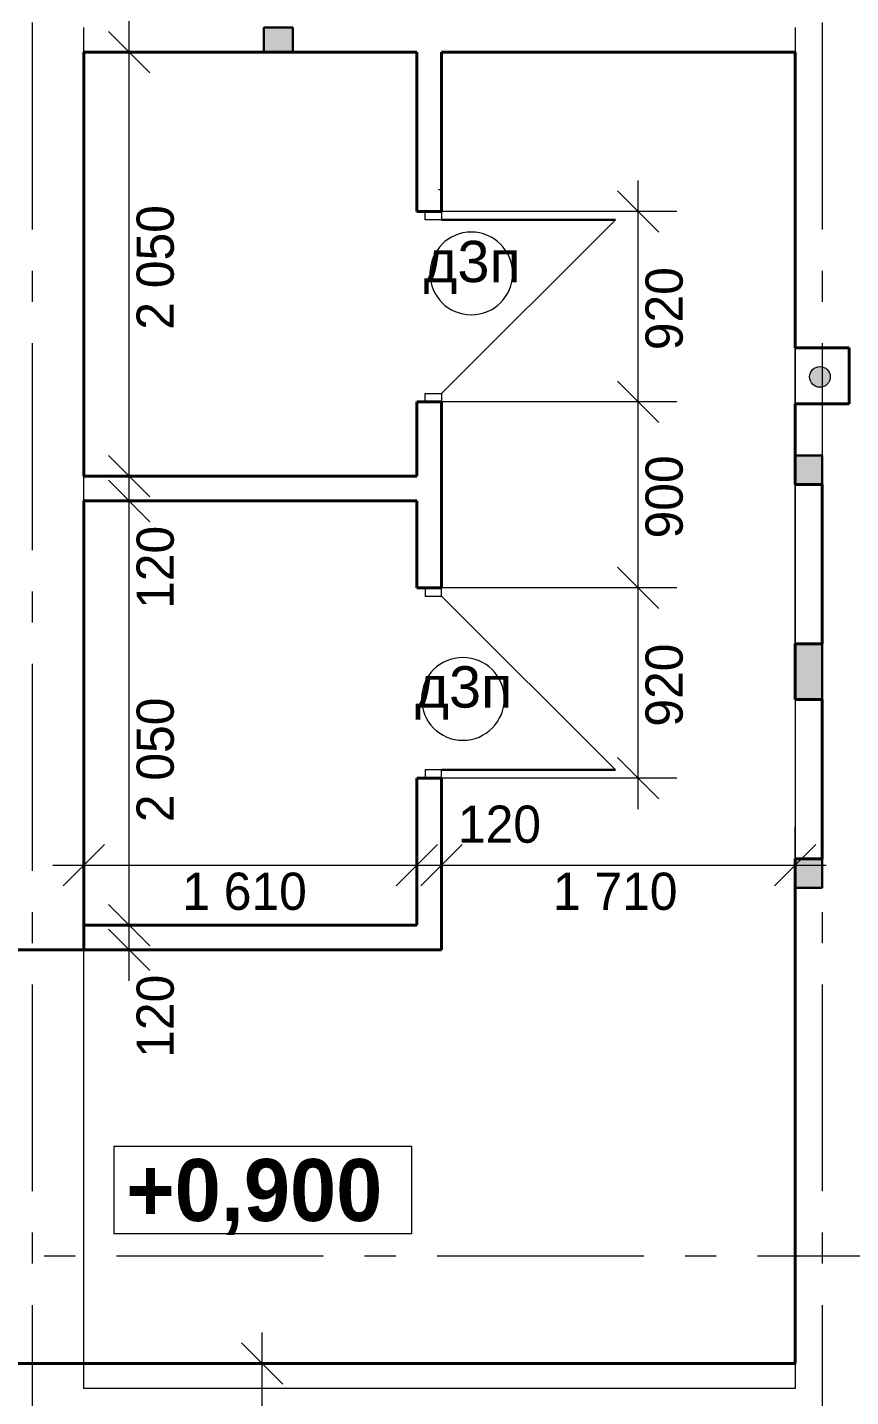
# Model space of a CAD drawing. Extents: x 299995 to 392849, y -57101 to -11292.
# Drawn here: x 370595 to 374576, y -35987 to -29367 of the extents above; entities that cross this region are included whole.
import ezdxf

# ---------------------------------------------------------------- set-up
doc = ezdxf.new("R2010")
doc.units = 0
doc.header["$MEASUREMENT"] = 0
doc.linetypes.add('Крупный пунктир', pattern=[9375, 0, -9375])
doc.linetypes.add('Штрихштриховая', pattern=[1550, 1000, -200, 150, -200])
for name, color, linetype, lineweight in [('0_Ном_пера__19', 255, 'Continuous', 0), ('0_Ном_пера__41', 7, 'Continuous', 30), ('Интерьер- Перегородка_Ном_пера__12', 15, 'Continuous', 18), ('Интерьер- Перегородка_Ном_пера__61', 7, 'Continuous', 40), ('Колонны_Ном_пера__19', 255, 'Continuous', 0), ('Колонны_Ном_пера__20', 1, 'Continuous', 25), ('Колонны_Ном_пера__21', 7, 'Continuous', 20), ('Колонны_Ном_пера__41', 7, 'Continuous', 30), ('Линии разрезов_Ном_пера__1', 7, 'Continuous', 13), ('перегородки_Ном_пера__1', 7, 'Continuous', 13), ('перегородки_Ном_пера__21', 7, 'Continuous', 20), ('перегородки_Ном_пера__41', 7, 'Continuous', 30), ('перегородки_Ном_пера__61', 7, 'Continuous', 40)]:
    doc.layers.add(name, color=color, linetype=linetype, lineweight=lineweight)
for name, color, linetype, lineweight, true_color in [('0_Ном_пера__98', 7, 'Continuous', 13, 0x001f3e), ('перегородки_Ном_пера__3', 7, 'Continuous', 18, 0xdd5800), ('Перекрытия_Ном_пера__222', 7, 'Continuous', 0, 0xe8e8e8), ('Перекрытия_Ном_пера__4', 7, 'Continuous', 20, 0x016515), ('Розміри ОСЕЙ_Ном_пера__98', 7, 'Continuous', 13, 0x001f3e), ('РОЗМІРИ ПЕРЕГОРОДОК_Ном_пера__98', 7, 'Continuous', 13, 0x001f3e)]:
    doc.layers.add(name, color=color, linetype=linetype, lineweight=lineweight, true_color=true_color)
for name, color, linetype in [('Линии разрезов', 7, 'Continuous'), ('Перекрытия', 7, 'Continuous'), ('Розміри ОСЕЙ', 7, 'Continuous'), ('РОЗМІРИ ПЕРЕГОРОДОК', 7, 'Continuous')]:
    doc.layers.add(name, color=color, linetype=linetype)
doc.styles.add('СГЕНЕРИР_СТИЛЬ_1', font='')
doc.styles.add('СГЕНЕРИР_СТИЛЬ_2', font='')
doc.styles.add('СГЕНЕРИР_СТИЛЬ_3', font='')
doc.styles.add('СГЕНЕРИР_СТИЛЬ_4', font='')
doc.styles.get('СГЕНЕРИР_СТИЛЬ_1').set_extended_font_data('Arial Кириллический')
doc.styles.get('СГЕНЕРИР_СТИЛЬ_2').set_extended_font_data('Century Gothic')
doc.styles.get('СГЕНЕРИР_СТИЛЬ_3').set_extended_font_data('Arial Unicode MS Кириллический')
doc.styles.get('СГЕНЕРИР_СТИЛЬ_4').set_extended_font_data('Century Gothic', bold=True)
doc.dimstyles.new('СГЕНЕРИР_СТИЛЬ__1', dxfattribs={"dimtxt": 179.999995, "dimasz": 190, "dimexe": 0.18, "dimexo": 0, "dimgap": 0.09, "dimtad": 3, "dimtih": 1, "dimtoh": 1, "dimdec": 0, "dimzin": 0, "dimdsep": 46, "dimtxsty": 'СГЕНЕРИР_СТИЛЬ_3', "dimblk": 'ARROWHEAD_6', "dimblk1": 'ARROWHEAD_6', "dimblk2": 'ARROWHEAD_6', "dimcen": 0.09, "dimclrd": 256, "dimclre": 256, "dimclrt": 256, "dimadec": 0, "dimazin": 0, "dimtfac": 1, "dimtdec": 4, "dimtmove": 0, "dimatfit": 3, "dimfxl": 0, "dimtolj": 1, "dimtzin": 0, "dimarcsym": 0})
doc.dimstyles.new('СГЕНЕРИР_СТИЛЬ__10', dxfattribs={"dimtxt": 189.999998, "dimasz": 190, "dimexe": 0.18, "dimexo": 0, "dimgap": 0.09, "dimtad": 3, "dimdec": 0, "dimzin": 0, "dimdsep": 46, "dimtxsty": 'СГЕНЕРИР_СТИЛЬ_3', "dimblk": 'ARROWHEAD_6', "dimblk1": 'ARROWHEAD_6', "dimblk2": 'ARROWHEAD_6', "dimcen": 0.09, "dimclrd": 256, "dimclre": 256, "dimclrt": 256, "dimadec": 0, "dimazin": 0, "dimtfac": 1, "dimtdec": 4, "dimtmove": 0, "dimatfit": 3, "dimfxl": 0, "dimtolj": 1, "dimtzin": 0, "dimarcsym": 0})
doc.dimstyles.new('СГЕНЕРИР_СТИЛЬ__3', dxfattribs={"dimtxt": 179.999995, "dimasz": 190, "dimexe": 0.18, "dimexo": 0, "dimgap": 0.09, "dimtad": 3, "dimdec": 0, "dimzin": 0, "dimdsep": 46, "dimtxsty": 'СГЕНЕРИР_СТИЛЬ_3', "dimblk": 'ARROWHEAD_6', "dimblk1": 'ARROWHEAD_6', "dimblk2": 'ARROWHEAD_6', "dimcen": 0.09, "dimclrd": 256, "dimclre": 256, "dimclrt": 256, "dimadec": 0, "dimazin": 0, "dimtfac": 1, "dimtdec": 4, "dimtmove": 0, "dimatfit": 3, "dimfxl": 0, "dimtolj": 1, "dimtzin": 0, "dimarcsym": 0})
doc.dimstyles.new('СГЕНЕРИР_СТИЛЬ__4', dxfattribs={"dimtxt": 179.999995, "dimasz": 190, "dimexe": 0.18, "dimexo": 0, "dimgap": 0.09, "dimtad": 3, "dimtih": 1, "dimtoh": 1, "dimdec": 0, "dimzin": 0, "dimdsep": 46, "dimtxsty": 'СГЕНЕРИР_СТИЛЬ_3', "dimblk": 'ARROWHEAD_6', "dimblk1": 'ARROWHEAD_6', "dimblk2": 'ARROWHEAD_6', "dimcen": 0.09, "dimclrd": 256, "dimclre": 256, "dimclrt": 256, "dimadec": 0, "dimazin": 0, "dimtfac": 1, "dimtdec": 4, "dimtmove": 2, "dimatfit": 3, "dimfxl": 0, "dimtolj": 1, "dimtzin": 0, "dimarcsym": 0})
doc.dimstyles.new('СГЕНЕРИР_СТИЛЬ__7', dxfattribs={"dimtxt": 179.999995, "dimasz": 190, "dimexe": 0.18, "dimexo": 0, "dimgap": 0.09, "dimtad": 1, "dimdec": 0, "dimzin": 0, "dimdsep": 46, "dimtxsty": 'СГЕНЕРИР_СТИЛЬ_3', "dimblk": 'ARROWHEAD_6', "dimblk1": 'ARROWHEAD_6', "dimblk2": 'ARROWHEAD_6', "dimcen": 0.09, "dimclrd": 256, "dimclre": 256, "dimclrt": 256, "dimadec": 0, "dimazin": 0, "dimtfac": 1, "dimtdec": 4, "dimtmove": 0, "dimatfit": 3, "dimfxl": 0, "dimtolj": 1, "dimtzin": 0, "dimarcsym": 0})
doc.dimstyles.new('СГЕНЕРИР_СТИЛЬ__9', dxfattribs={"dimtxt": 189.999998, "dimasz": 190, "dimexe": 0.18, "dimexo": 0, "dimgap": 0.09, "dimtad": 3, "dimtih": 1, "dimtoh": 1, "dimdec": 0, "dimzin": 0, "dimdsep": 46, "dimtxsty": 'СГЕНЕРИР_СТИЛЬ_3', "dimblk": 'ARROWHEAD_6', "dimblk1": 'ARROWHEAD_6', "dimblk2": 'ARROWHEAD_6', "dimcen": 0.09, "dimclrd": 256, "dimclre": 256, "dimclrt": 256, "dimadec": 0, "dimazin": 0, "dimtfac": 1, "dimtdec": 4, "dimtmove": 0, "dimatfit": 3, "dimfxl": 0, "dimtolj": 1, "dimtzin": 0, "dimarcsym": 0})

# ---------------------------------------------------------------- blocks, each defined once
blk = doc.blocks.new('*D243')
at = {"layer": 'РОЗМІРИ ПЕРЕГОРОДОК_Ном_пера__98', "linetype": 'Continuous'}
for p, q in [((371729.9, -35826.6), (371729.9, -35676.6)), ((371829.9, -35926.6), (371629.9, -35726.6)), ((371917.4, -35826.6), (371542.4, -35826.6)), ((371729.9, -36336.6), (371729.9, -35826.6)), ((371629.9, -36236.6), (371829.9, -36436.6)), ((371917.4, -36336.6), (371542.4, -36336.6))]:
    blk.add_line(p, q, dxfattribs=at)
blk = doc.blocks.new('ARROWHEAD_6')
at = {"linetype": 'Continuous'}
for p, q in [((-0.5, -0.5), (0.5, 0.5)), ((0, 0), (-1, 0))]:
    blk.add_line(p, q, dxfattribs=at)
blk = doc.blocks.new('*D324')
at = {"layer": 'РОЗМІРИ ПЕРЕГОРОДОК_Ном_пера__98', "linetype": 'Continuous'}
for p, q in [((370986.9, -33606.6), (371186.9, -33806.6)), ((371274.4, -33706.6), (370899.4, -33706.6)), ((370986.9, -33726.6), (371186.9, -33926.6)), ((371086.9, -33826.6), (371086.9, -33706.6)), ((371274.4, -33826.6), (370899.4, -33826.6)), ((371086.9, -33976.6), (371086.9, -33826.6))]:
    blk.add_line(p, q, dxfattribs=at)
at = {"layer": 'РОЗМІРИ ПЕРЕГОРОДОК_Ном_пера__98', "insert": (371122.9, -34348.5), "char_height": 180, "attachment_point": 1, "rotation": 90, "style": 'СГЕНЕРИР_СТИЛЬ_2'}
blk.add_mtext('{120}', dxfattribs=at)
blk = doc.blocks.new('*D325')
at = {"layer": 'РОЗМІРИ ПЕРЕГОРОДОК_Ном_пера__98', "linetype": 'Continuous'}
for p, q in [((370986.9, -31556.4), (371186.9, -31756.4)), ((371274.4, -31656.4), (370899.4, -31656.4)), ((371086.9, -33706.6), (371086.9, -31656.4)), ((370986.9, -33606.6), (371186.9, -33806.6)), ((371274.4, -33706.6), (370899.4, -33706.6))]:
    blk.add_line(p, q, dxfattribs=at)
at = {"layer": 'РОЗМІРИ ПЕРЕГОРОДОК_Ном_пера__98', "char_height": 180, "attachment_point": 1, "rotation": 90, "style": 'СГЕНЕРИР_СТИЛЬ_2'}
for s, insert in [('{120}', (371122.9, -32178.3)), ('{2\xa0050}', (371122.9, -33209.2))]:
    blk.add_mtext(s, dxfattribs=dict(at, insert=insert))
blk = doc.blocks.new('*D326')
at = {"layer": 'РОЗМІРИ ПЕРЕГОРОДОК_Ном_пера__98', "linetype": 'Continuous'}
for p, q in [((370986.9, -31436.4), (371186.9, -31636.4)), ((371274.4, -31536.4), (370899.4, -31536.4)), ((370986.9, -31556.4), (371186.9, -31756.4)), ((371086.9, -31656.4), (371086.9, -31536.4)), ((371274.4, -31656.4), (370899.4, -31656.4))]:
    blk.add_line(p, q, dxfattribs=at)
blk = doc.blocks.new('*D327')
at = {"layer": 'РОЗМІРИ ПЕРЕГОРОДОК_Ном_пера__98', "linetype": 'Continuous'}
for p, q in [((371186.9, -29586.6), (370986.9, -29386.6)), ((371086.9, -29486.6), (371086.9, -29336.6)), ((371274.4, -29486.6), (370868.1, -29486.6)), ((371086.9, -31536.4), (371086.9, -29486.6)), ((370986.9, -31436.4), (371186.9, -31636.4)), ((371274.4, -31536.4), (370899.4, -31536.4))]:
    blk.add_line(p, q, dxfattribs=at)
at = {"layer": 'РОЗМІРИ ПЕРЕГОРОДОК_Ном_пера__98', "insert": (371122.9, -30828.3), "char_height": 180, "attachment_point": 1, "rotation": 90, "style": 'СГЕНЕРИР_СТИЛЬ_2'}
blk.add_mtext('{2\xa0050}', dxfattribs=at)
blk = doc.blocks.new('*D328')
at = {"layer": 'РОЗМІРИ ПЕРЕГОРОДОК_Ном_пера__98', "linetype": 'Continuous'}
for p, q in [((370868.1, -33706.6), (370868.1, -33229.8)), ((372478.1, -33604.8), (372478.1, -33229.8)), ((370968.1, -33317.3), (370768.1, -33517.3)), ((372578.1, -33317.3), (372378.1, -33517.3)), ((370718.1, -33417.3), (370868.1, -33417.3)), ((370868.1, -33417.3), (372478.1, -33417.3))]:
    blk.add_line(p, q, dxfattribs=at)
at = {"layer": 'РОЗМІРИ ПЕРЕГОРОДОК_Ном_пера__98', "insert": (371343.9, -33453.3), "char_height": 180, "attachment_point": 1, "style": 'СГЕНЕРИР_СТИЛЬ_2'}
blk.add_mtext('{1\xa0610}', dxfattribs=at)
blk = doc.blocks.new('*D329')
at = {"layer": 'РОЗМІРИ ПЕРЕГОРОДОК_Ном_пера__98', "linetype": 'Continuous'}
for p, q in [((372478.1, -33604.8), (372478.1, -33229.8)), ((372598.1, -33604.8), (372598.1, -33229.8)), ((372578.1, -33317.3), (372378.1, -33517.3)), ((372698.1, -33317.3), (372498.1, -33517.3)), ((372478.1, -33417.3), (372598.1, -33417.3))]:
    blk.add_line(p, q, dxfattribs=at)
blk = doc.blocks.new('*D330')
at = {"layer": 'РОЗМІРИ ПЕРЕГОРОДОК_Ном_пера__98', "linetype": 'Continuous'}
for p, q in [((372598.1, -33604.8), (372598.1, -33229.8)), ((374308.1, -33604.8), (374308.1, -33229.8)), ((372698.1, -33317.3), (372498.1, -33517.3)), ((374208.1, -33517.3), (374408.1, -33317.3)), ((372598.1, -33417.3), (374308.1, -33417.3)), ((374308.1, -33417.3), (374458.1, -33417.3))]:
    blk.add_line(p, q, dxfattribs=at)
at = {"layer": 'РОЗМІРИ ПЕРЕГОРОДОК_Ном_пера__98', "char_height": 180, "attachment_point": 1, "style": 'СГЕНЕРИР_СТИЛЬ_2'}
for s, insert in [('{120}', (372677, -33128.9)), ('{1\xa0710}', (373136.3, -33453.3))]:
    blk.add_mtext(s, dxfattribs=dict(at, insert=insert))
blk = doc.blocks.new('*D331')
at = {"layer": 'РОЗМІРИ ПЕРЕГОРОДОК_Ном_пера__98', "linetype": 'Continuous'}
for p, q in [((373447.8, -31976.6), (373647.8, -32176.6)), ((373735.3, -32076.6), (372598.1, -32076.6)), ((373547.8, -32996.6), (373547.8, -32076.6)), ((373447.8, -32896.6), (373647.8, -33096.6)), ((373735.3, -32996.6), (372598.1, -32996.6)), ((373547.8, -33146.6), (373547.8, -32996.6))]:
    blk.add_line(p, q, dxfattribs=at)
at = {"layer": 'РОЗМІРИ ПЕРЕГОРОДОК_Ном_пера__98', "insert": (373583.8, -32747.5), "char_height": 180, "attachment_point": 1, "rotation": 90, "style": 'СГЕНЕРИР_СТИЛЬ_2'}
blk.add_mtext('{920}', dxfattribs=at)
blk = doc.blocks.new('*D332')
at = {"layer": 'РОЗМІРИ ПЕРЕГОРОДОК_Ном_пера__98', "linetype": 'Continuous'}
for p, q in [((373447.8, -31076.6), (373647.8, -31276.6)), ((373735.3, -31176.6), (372598.1, -31176.6)), ((373547.8, -32076.6), (373547.8, -31176.6)), ((373447.8, -31976.6), (373647.8, -32176.6)), ((373735.3, -32076.6), (372598.1, -32076.6))]:
    blk.add_line(p, q, dxfattribs=at)
at = {"layer": 'РОЗМІРИ ПЕРЕГОРОДОК_Ном_пера__98', "insert": (373583.8, -31837.5), "char_height": 180, "attachment_point": 1, "rotation": 90, "style": 'СГЕНЕРИР_СТИЛЬ_2'}
blk.add_mtext('{900}', dxfattribs=at)
blk = doc.blocks.new('*D333')
at = {"layer": 'РОЗМІРИ ПЕРЕГОРОДОК_Ном_пера__98', "linetype": 'Continuous'}
for p, q in [((373547.8, -30256.6), (373547.8, -30106.6)), ((373647.8, -30356.6), (373447.8, -30156.6)), ((373735.3, -30256.6), (372598.1, -30256.6)), ((373547.8, -31176.6), (373547.8, -30256.6)), ((373447.8, -31076.6), (373647.8, -31276.6)), ((373735.3, -31176.6), (372598.1, -31176.6))]:
    blk.add_line(p, q, dxfattribs=at)
at = {"layer": 'РОЗМІРИ ПЕРЕГОРОДОК_Ном_пера__98', "insert": (373583.8, -30927.5), "char_height": 180, "attachment_point": 1, "rotation": 90, "style": 'СГЕНЕРИР_СТИЛЬ_2'}
blk.add_mtext('{920}', dxfattribs=at)
blk = doc.blocks.new('Отметка уровня_6', base_point=(371733.7, -34987.8))
at = {"layer": '0_Ном_пера__98', "linetype": 'Continuous'}
for p, q in [((371013, -34777.8), (371013, -35197.8)), ((372454.4, -34777.8), (371013, -34777.8)), ((372454.4, -35197.8), (372454.4, -34777.8)), ((371013, -35197.8), (372454.4, -35197.8))]:
    blk.add_line(p, q, dxfattribs=at)
at = {"layer": '0_Ном_пера__98', "insert": (371073, -34837.8), "char_height": 300, "attachment_point": 1, "style": 'СГЕНЕРИР_СТИЛЬ_4'}
blk.add_mtext('{+0,900}', dxfattribs=at)
blk = doc.blocks.new('Плоскость сечения_2', base_point=(391336.3, -34668.7))
at = {"layer": 'Линии разрезов_Ном_пера__1', "linetype": 'Крупный пунктир'}
blk.add_line((391336.3, -30150.3), (303895.9, -30150.3), dxfattribs=at)
blk = doc.blocks.new('Линия_5162', base_point=(305525.9, -35306.6))
at = {"layer": 'Перекрытия_Ном_пера__4', "linetype": 'Штрихштриховая'}
blk.add_line((305925.9, -35306.6), (389097.3, -35306.6), dxfattribs=at)
blk = doc.blocks.new('Линия_5173', base_point=(370618.1, -21593.8))
at = {"layer": 'Перекрытия_Ном_пера__4', "linetype": 'Штрихштриховая'}
blk.add_line((370618.1, -21593.8), (370618.1, -54583.9), dxfattribs=at)
blk = doc.blocks.new('Линия_5179', base_point=(374438.1, -21593.8))
at = {"layer": 'Перекрытия_Ном_пера__4', "linetype": 'Штрихштриховая'}
blk.add_line((374438.1, -21593.8), (374438.1, -54583.9), dxfattribs=at)
blk = doc.blocks.new('*D456')
at = {"layer": 'Розміри ОСЕЙ_Ном_пера__98', "linetype": 'Continuous'}
for p, q in [((386152.1, -22076.6), (386352.1, -22276.6)), ((386439.6, -22176.6), (386064.6, -22176.6)), ((386252.1, -28976.6), (386252.1, -22176.6)), ((386152.1, -28876.6), (386352.1, -29076.6)), ((386439.6, -28976.6), (386064.6, -28976.6))]:
    blk.add_line(p, q, dxfattribs=at)
at = {"layer": 'Розміри ОСЕЙ_Ном_пера__98', "char_height": 190, "attachment_point": 1, "rotation": 90, "style": 'СГЕНЕРИР_СТИЛЬ_4'}
for s, insert in [('{390}', (386508.6, -22397.6)), ('{120}', (386290.1, -22727.3)), ('{6\xa0800}', (386290.1, -25914.6)), ('{380}', (386290.1, -28876.6))]:
    blk.add_mtext(s, dxfattribs=dict(at, insert=insert))
blk = doc.blocks.new('*D457')
at = {"layer": 'Розміри ОСЕЙ_Ном_пера__98', "linetype": 'Continuous'}
for p, q in [((386152.1, -21956.6), (386352.1, -22156.6)), ((386439.6, -22056.6), (386064.6, -22056.6)), ((386152.1, -22076.6), (386352.1, -22276.6)), ((386252.1, -22176.6), (386252.1, -22056.6)), ((386439.6, -22176.6), (386064.6, -22176.6))]:
    blk.add_line(p, q, dxfattribs=at)
blk = doc.blocks.new('*D458')
at = {"layer": 'Розміри ОСЕЙ_Ном_пера__98', "linetype": 'Continuous'}
for p, q in [((386152.1, -21566.6), (386352.1, -21766.6)), ((386439.6, -21666.6), (386064.6, -21666.6)), ((386252.1, -22056.6), (386252.1, -21666.6)), ((386152.1, -21956.6), (386352.1, -22156.6)), ((386439.6, -22056.6), (386064.6, -22056.6))]:
    blk.add_line(p, q, dxfattribs=at)
at = {"layer": 'Розміри ОСЕЙ_Ном_пера__98', "insert": (386508.6, -21756.9), "char_height": 190, "attachment_point": 1, "rotation": 90, "style": 'СГЕНЕРИР_СТИЛЬ_4'}
blk.add_mtext('{270}', dxfattribs=at)
blk = doc.blocks.new('*D459')
at = {"layer": 'Розміри ОСЕЙ_Ном_пера__98', "linetype": 'Continuous'}
for p, q in [((386152.1, -21296.6), (386352.1, -21496.6)), ((386439.6, -21396.6), (386064.6, -21396.6)), ((386252.1, -21666.6), (386252.1, -21396.6)), ((386152.1, -21566.6), (386352.1, -21766.6)), ((386439.6, -21666.6), (386064.6, -21666.6))]:
    blk.add_line(p, q, dxfattribs=at)
blk = doc.blocks.new('*D460')
at = {"layer": 'Розміри ОСЕЙ_Ном_пера__98', "linetype": 'Continuous'}
for p, q in [((386352.1, -21106.6), (386152.1, -20906.6)), ((386439.6, -21006.6), (386064.6, -21006.6)), ((386252.1, -21396.6), (386252.1, -21006.6)), ((386152.1, -21296.6), (386352.1, -21496.6)), ((386439.6, -21396.6), (386064.6, -21396.6))]:
    blk.add_line(p, q, dxfattribs=at)
at = {"layer": 'Розміри ОСЕЙ_Ном_пера__98', "insert": (386508.6, -21116.3), "char_height": 190, "attachment_point": 1, "rotation": 90, "style": 'СГЕНЕРИР_СТИЛЬ_4'}
blk.add_mtext('{390}', dxfattribs=at)
blk = doc.blocks.new('*D461')
at = {"layer": 'Розміри ОСЕЙ_Ном_пера__98', "linetype": 'Continuous'}
for p, q in [((386152.1, -20786.6), (386352.1, -20986.6)), ((386252.1, -20886.6), (386252.1, -20736.6)), ((386439.6, -20886.6), (386064.6, -20886.6)), ((386352.1, -21106.6), (386152.1, -20906.6)), ((386252.1, -21006.6), (386252.1, -20886.6)), ((386439.6, -21006.6), (386064.6, -21006.6))]:
    blk.add_line(p, q, dxfattribs=at)
at = {"layer": 'Розміри ОСЕЙ_Ном_пера__98', "insert": (386290.1, -20786.6), "char_height": 190, "attachment_point": 1, "rotation": 90, "style": 'СГЕНЕРИР_СТИЛЬ_4'}
blk.add_mtext('{120}', dxfattribs=at)
blk = doc.blocks.new('*D545')
at = {"layer": 'Розміри ОСЕЙ_Ном_пера__98', "linetype": 'Continuous'}
for p, q in [((370358.1, -53384.1), (370358.1, -53009.1)), ((370618.1, -53384.1), (370618.1, -53009.1)), ((370458.1, -53096.6), (370258.1, -53296.6)), ((370718.1, -53096.6), (370518.1, -53296.6)), ((370358.1, -53196.6), (370618.1, -53196.6))]:
    blk.add_line(p, q, dxfattribs=at)
blk = doc.blocks.new('*D546')
at = {"layer": 'Розміри ОСЕЙ_Ном_пера__98', "linetype": 'Continuous'}
for p, q in [((370618.1, -53384.1), (370618.1, -53009.1)), ((370868.1, -53384.1), (370868.1, -53009.1)), ((370718.1, -53096.6), (370518.1, -53296.6)), ((370968.1, -53096.6), (370768.1, -53296.6)), ((370618.1, -53196.6), (370868.1, -53196.6))]:
    blk.add_line(p, q, dxfattribs=at)
blk = doc.blocks.new('*D547')
at = {"layer": 'Розміри ОСЕЙ_Ном_пера__98', "linetype": 'Continuous'}
for p, q in [((370868.1, -53384.1), (370868.1, -53009.1)), ((374308.1, -53384.1), (374308.1, -53009.1)), ((370968.1, -53096.6), (370768.1, -53296.6)), ((374408.1, -53096.6), (374208.1, -53296.6)), ((370868.1, -53196.6), (374308.1, -53196.6))]:
    blk.add_line(p, q, dxfattribs=at)
at = {"layer": 'Розміри ОСЕЙ_Ном_пера__98', "char_height": 190, "attachment_point": 1, "style": 'СГЕНЕРИР_СТИЛЬ_4'}
for s, insert in [('{250}', (370968.1, -53234.6)), ('{3\xa0440}', (372250.1, -53234.6)), ('{130}', (373757.4, -53234.6))]:
    blk.add_mtext(s, dxfattribs=dict(at, insert=insert))

msp = doc.modelspace()

# ---------------------------------------------------------------- hatches: boundary and pattern name
at = {"layer": '0_Ном_пера__19', "linetype": 'Continuous'}
msp.add_hatch(color=256, dxfattribs=at).paths.add_polyline_path([(371878.1, -29486.6), (371878.1, -29366.6), (371738.1, -29366.6), (371738.1, -29486.6)], flags=0)
at = {"layer": 'Колонны_Ном_пера__19', "linetype": 'Continuous'}
msp.add_hatch(color=256, dxfattribs=at).paths.add_polyline_path([(374427.3, -31106.4, 0.414214), (374477.3, -31056.4, 0.414214), (374427.3, -31006.4, 0.414214), (374377.3, -31056.4, 0.414214)], flags=0)
at = {"layer": 'Колонны_Ном_пера__20', "linetype": 'Continuous'}
for points in [[(374308.1, -31436.6), (374308.1, -31576.6), (374438.1, -31576.6), (374438.1, -31436.6)], [(374308.1, -32346.6), (374308.1, -32616.6), (374438.1, -32616.6), (374438.1, -32346.6)], [(374308.1, -33386.6), (374308.1, -33526.6), (374438.1, -33526.6), (374438.1, -33386.6)]]:
    msp.add_hatch(color=256, dxfattribs=at).paths.add_polyline_path(points, flags=0)

# ---------------------------------------------------------------- linework, layer by layer
at = {"layer": '0_Ном_пера__41', "linetype": 'Continuous'}
for p, q in [((371738.1, -29486.6), (371738.1, -29366.6)), ((371738.1, -29366.6), (371878.1, -29366.6)), ((371878.1, -29366.6), (371878.1, -29486.6)), ((371878.1, -29486.6), (371738.1, -29486.6))]:
    msp.add_line(p, q, dxfattribs=at)
at = {"layer": 'Интерьер- Перегородка_Ном_пера__12', "linetype": 'Continuous'}
for p, q in [((374308.1, -31186.6), (374308.1, -30916.6)), ((374308.1, -32346.6), (374308.1, -31576.6)), ((374308.1, -32616.6), (374308.1, -33386.6))]:
    msp.add_line(p, q, dxfattribs=at)
at = {"layer": 'Интерьер- Перегородка_Ном_пера__61', "linetype": 'Continuous'}
for p, q in [((370868.1, -29486.6), (371218.1, -29486.6)), ((370868.1, -31536.4), (370868.1, -29486.6)), ((371488.1, -29486.6), (371218.1, -29486.6)), ((371488.1, -29486.6), (372478.1, -29486.6)), ((372598.1, -29486.6), (374308.1, -29486.6)), ((374308.1, -29486.6), (374308.1, -30916.6)), ((374568.1, -30916.6), (374308.1, -30916.6)), ((374568.1, -31186.6), (374568.1, -30916.6)), ((374308.1, -31186.6), (374308.1, -31576.6)), ((374308.1, -31186.6), (374568.1, -31186.6)), ((374438.1, -31576.6), (374308.1, -31576.6)), ((374438.1, -32346.6), (374438.1, -31576.6)), ((370868.1, -33826.6), (370868.1, -31656.4)), ((374308.1, -32346.6), (374308.1, -32616.6)), ((374308.1, -32346.6), (374438.1, -32346.6)), ((374308.1, -32616.6), (374438.1, -32616.6)), ((374438.1, -32616.6), (374438.1, -33386.6)), ((374308.1, -33386.6), (374308.1, -35826.6)), ((374438.1, -33386.6), (374308.1, -33386.6)), ((369888.1, -33826.6), (370868.1, -33826.6)), ((374308.1, -35826.6), (365558.1, -35826.6))]:
    msp.add_line(p, q, dxfattribs=at)
at = {"layer": 'Колонны_Ном_пера__21', "linetype": 'Continuous'}
msp.add_circle((374427.3, -31056.4), 50, dxfattribs=at)
at = {"layer": 'Колонны_Ном_пера__41', "linetype": 'Continuous'}
for p, q in [((374308.1, -31436.6), (374308.1, -31576.6)), ((374438.1, -31436.6), (374308.1, -31436.6)), ((374438.1, -31576.6), (374438.1, -31436.6)), ((374308.1, -31576.6), (374438.1, -31576.6)), ((374308.1, -32346.6), (374308.1, -32616.6)), ((374438.1, -32346.6), (374308.1, -32346.6)), ((374438.1, -32616.6), (374438.1, -32346.6)), ((374308.1, -32616.6), (374438.1, -32616.6)), ((374308.1, -33386.6), (374308.1, -33526.6)), ((374438.1, -33386.6), (374308.1, -33386.6)), ((374438.1, -33526.6), (374438.1, -33386.6)), ((374308.1, -33526.6), (374438.1, -33526.6))]:
    msp.add_line(p, q, dxfattribs=at)
at = {"layer": 'перегородки_Ном_пера__1', "linetype": 'Continuous'}
for p, q in [((372518.1, -30296.6), (372518.1, -30256.6)), ((372518.1, -30256.6), (372598.1, -30256.6)), ((372532.7, -30296.6), (372518.1, -30296.6)), ((372558.1, -30296.6), (372532.7, -30296.6)), ((372598.1, -30296.6), (372558.1, -30296.6)), ((372598.1, -30256.6), (372598.1, -30296.6)), ((372518.1, -31176.6), (372518.1, -31136.6)), ((372518.1, -31136.6), (372532.7, -31136.6)), ((372598.1, -31176.6), (372518.1, -31176.6)), ((372532.7, -31136.6), (372558.1, -31136.6)), ((372558.1, -31136.6), (372598.1, -31136.6)), ((372598.1, -31136.6), (372598.1, -31176.6)), ((372598.1, -32076.6), (372518.1, -32076.6)), ((372518.1, -32076.6), (372518.1, -32116.6)), ((372598.1, -32116.6), (372598.1, -32076.6)), ((372518.1, -32116.6), (372532.7, -32116.6)), ((372532.7, -32116.6), (372558.1, -32116.6)), ((372558.1, -32116.6), (372598.1, -32116.6)), ((372532.7, -32956.6), (372518.1, -32956.6)), ((372518.1, -32956.6), (372518.1, -32996.6)), ((372558.1, -32956.6), (372532.7, -32956.6)), ((372598.1, -32956.6), (372558.1, -32956.6)), ((372598.1, -32996.6), (372598.1, -32956.6)), ((372518.1, -32996.6), (372598.1, -32996.6))]:
    msp.add_line(p, q, dxfattribs=at)
at = {"layer": 'перегородки_Ном_пера__21', "linetype": 'Continuous'}
for p, q in [((372598.1, -31136.6), (373438.1, -30296.6)), ((372598.1, -32116.6), (373438.1, -32956.6))]:
    msp.add_line(p, q, dxfattribs=at)
at = {"layer": 'перегородки_Ном_пера__3', "linetype": 'Continuous'}
for centre, start, end in [((372741.6, -30556.4), 90, 270), ((372741.6, -30556.4), 270, 90), ((372701, -32613.3), 90, 270), ((372701, -32613.3), 270, 90)]:
    msp.add_arc(centre, 200, start, end, dxfattribs=at)
at = {"layer": 'перегородки_Ном_пера__41', "linetype": 'Continuous'}
for p, q in [((372598.1, -30296.6), (373438.1, -30296.6)), ((372598.1, -32956.6), (373438.1, -32956.6))]:
    msp.add_line(p, q, dxfattribs=at)
at = {"layer": 'перегородки_Ном_пера__61', "linetype": 'Continuous'}
for p, q in [((372478.1, -29486.6), (372478.1, -30256.6)), ((372598.1, -30256.6), (372598.1, -29486.6)), ((372598.1, -30256.6), (372478.1, -30256.6)), ((372478.1, -31176.6), (372478.1, -31536.4)), ((372598.1, -31176.6), (372478.1, -31176.6)), ((372598.1, -32076.6), (372598.1, -31176.6)), ((372478.1, -31536.4), (370868.1, -31536.4)), ((370868.1, -31656.4), (372478.1, -31656.4)), ((372478.1, -31656.4), (372478.1, -32076.6)), ((372598.1, -32076.6), (372478.1, -32076.6)), ((372478.1, -32996.6), (372478.1, -33706.6)), ((372598.1, -32996.6), (372478.1, -32996.6)), ((372598.1, -33826.6), (372598.1, -32996.6)), ((372478.1, -33706.6), (370868.1, -33706.6)), ((370868.1, -33706.6), (370868.1, -33826.6)), ((370868.1, -33826.6), (372598.1, -33826.6))]:
    msp.add_line(p, q, dxfattribs=at)
at = {"layer": 'Перекрытия_Ном_пера__222', "linetype": 'Continuous'}
for p, q in [((370868.1, -33626.4), (370868.1, -29366.6)), ((374308.1, -29366.6), (374308.1, -35946.6)), ((370868.1, -35946.6), (370868.1, -33626.4)), ((370868.1, -33826.6), (368098.1, -33826.6)), ((370868.1, -35826.6), (370868.1, -33826.6)), ((365558.1, -35826.6), (370868.1, -35826.6)), ((374308.1, -35946.6), (370868.1, -35946.6))]:
    msp.add_line(p, q, dxfattribs=at)
msp.add_point((370868.1, -33626.4), dxfattribs=at)

# ---------------------------------------------------------------- block references
msp.add_blockref('Отметка уровня_6', (371733.7, -34987.8))
at = {"layer": 'Линии разрезов'}
msp.add_blockref('Плоскость сечения_2', (391336.3, -34668.7), dxfattribs=at)
at = {"layer": 'Перекрытия', "linetype": 'Штрихштриховая'}
for name, p in [('Линия_5173', (370618.1, -21593.8)), ('Линия_5179', (374438.1, -21593.8)), ('Линия_5162', (305525.9, -35306.6))]:
    msp.add_blockref(name, p, dxfattribs=at)

# ---------------------------------------------------------------- texts
at = {"layer": 'перегородки_Ном_пера__3', "linetype": 'Continuous', "char_height": 200, "attachment_point": 7, "style": 'СГЕНЕРИР_СТИЛЬ_1'}
for insert in [(372511.2, -30656.4), (372470.6, -32713.3)]:
    msp.add_mtext('{д3п}', dxfattribs=dict(at, insert=insert))

# ---------------------------------------------------------------- dimensions: what is measured, and where the dimension line sits
at = {"layer": 'Розміри ОСЕЙ', "linetype": 'Continuous'}
for p1, p2, picture, middle in [((388868, -21006.6), (374413.1, -20886.6), '*D461', (386385.1, -20573)), ((374413.1, -21396.6), (388868, -21006.6), '*D460', (386603.6, -20902.6)), ((374413.1, -21666.6), (374413.1, -21396.6), '*D459', (386603.6, -21543.3)), ((386682.8, -22056.6), (374413.1, -21666.6), '*D458', (386603.6, -22183.9)), ((374413.1, -22176.6), (386682.8, -22056.6), '*D457', (386385.1, -22513.6)), ((378873.1, -28976.6), (374413.1, -22176.6), '*D456', (386385.1, -25588.9))]:
    dim = msp.add_linear_dim(base=(386252.1, -42886.6), p1=p1, p2=p2, angle=90, dimstyle='СГЕНЕРИР_СТИЛЬ__10', dxfattribs=at)
    dim.commit()
    dim.dimension.update_dxf_attribs({"geometry": picture, "text_midpoint": middle})
for p1, p2, picture, middle in [((370358.1, -31401.6), (370618.1, -47478.7), '*D545', (370021.1, -53329.6)), ((370618.1, -47478.7), (370868.1, -31401.6), '*D546', (371181.7, -53329.6)), ((370868.1, -31401.6), (374308.1, -39611.6), '*D547', (372575.8, -53329.6))]:
    dim = msp.add_linear_dim(base=(311218.1, -53196.6), p1=p1, p2=p2, dimstyle='СГЕНЕРИР_СТИЛЬ__9', dxfattribs=at)
    dim.commit()
    dim.dimension.update_dxf_attribs({"geometry": picture, "text_midpoint": middle})
at = {"layer": 'РОЗМІРИ ПЕРЕГОРОДОК', "linetype": 'Continuous'}
for base, p1, p2, dimstyle, picture, middle in [((371086.9, -33826.6), (371478.1, -31536.4), (370868.1, -29486.6), 'СГЕНЕРИР_СТИЛЬ__3', '*D327', (371212.9, -30519.8)), ((373547.8, -32996.6), (372598.1, -31176.6), (372598.1, -30256.6), 'СГЕНЕРИР_СТИЛЬ__3', '*D333', (373673.8, -30725.1)), ((373547.8, -32996.6), (372598.1, -32076.6), (372598.1, -31176.6), 'СГЕНЕРИР_СТИЛЬ__3', '*D332', (373673.8, -31635.1)), ((371086.9, -33826.6), (371478.1, -31656.4), (371478.1, -31536.4), 'СГЕНЕРИР_СТИЛЬ__3', '*D326', (371212.9, -31975.8)), ((371086.9, -33826.6), (371733.1, -33706.6), (371478.1, -31656.4), 'СГЕНЕРИР_СТИЛЬ__3', '*D325', (371212.9, -32900.7)), ((373547.8, -32996.6), (372598.1, -32996.6), (372598.1, -32076.6), 'СГЕНЕРИР_СТИЛЬ__3', '*D331', (373673.8, -32545.1)), ((371086.9, -33826.6), (371733.1, -33826.6), (371733.1, -33706.6), 'СГЕНЕРИР_СТИЛЬ__3', '*D324', (371212.9, -34146)), ((371729.9, -42246.6), (365988.1, -36336.6), (365988.1, -35826.6), 'СГЕНЕРИР_СТИЛЬ__7', '*D243', (371603.9, -36656))]:
    dim = msp.add_linear_dim(base=base, p1=p1, p2=p2, angle=90, dimstyle=dimstyle, dxfattribs=at)
    dim.commit()
    dim.dimension.update_dxf_attribs({"geometry": picture, "text_midpoint": middle})
for p1, p2, dimstyle, picture, middle in [((370868.1, -33706.6), (372478.1, -31656.6), 'СГЕНЕРИР_СТИЛЬ__4', '*D328', (371652.5, -33543.3)), ((372478.1, -31656.6), (372598.1, -31656.6), 'СГЕНЕРИР_СТИЛЬ__4', '*D329', (372879.4, -33218.9)), ((372598.1, -31656.6), (374308.1, -33526.6), 'СГЕНЕРИР_СТИЛЬ__1', '*D330', (373444.8, -33543.3))]:
    dim = msp.add_linear_dim(base=(370868.1, -33417.3), p1=p1, p2=p2, dimstyle=dimstyle, dxfattribs=at)
    dim.commit()
    dim.dimension.update_dxf_attribs({"geometry": picture, "text_midpoint": middle})

doc.saveas('drawing.dxf')
